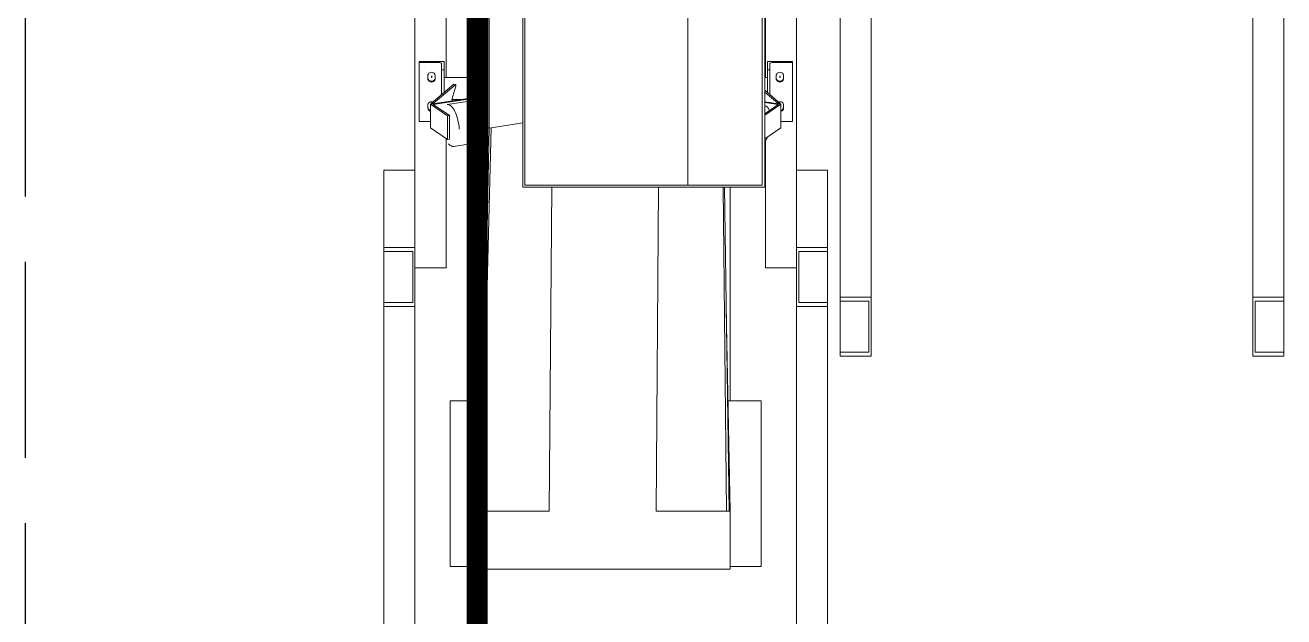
# Model space of a CAD drawing. Header units: millimetres. Extents: x 91119 to 792617, y 23924 to 150567.
# Drawn here: x 688902 to 691937, y 81101 to 82527 of the extents above; entities that cross this region are included whole.
import ezdxf

# ---------------------------------------------------------------- set-up
doc = ezdxf.new("R2010")
doc.units = ezdxf.units.MM
doc.header["$LTSCALE"] = 100
doc.linetypes.add('121217 IES and EMR$0$XKITLINE03', pattern=[6.299213, 4.724409, -1.574803])
doc.linetypes.add('DASHED', pattern=[19.05, 12.7, -6.35])
for name, color, linetype in [('121217 IES and EMR$0$grid', 8, 'Continuous'), ('121217 IES and EMR$0$Xref', 8, 'Continuous'), ('FA', 1, 'Continuous')]:
    doc.layers.add(name, color=color, linetype=linetype)

msp = doc.modelspace()

# ---------------------------------------------------------------- linework, layer by layer
at = {"layer": '121217 IES and EMR$0$grid', "linetype": '121217 IES and EMR$0$XKITLINE03'}
msp.add_line((688901.7, 144948.5), (688901.7, 30568.3), dxfattribs=at)
at = {"layer": '121217 IES and EMR$0$Xref', "linetype": 'Continuous', "lineweight": 20}
for p, q in [((689841.7, 81942.1), (689841.7, 85336)), ((690761.7, 81942.1), (690761.7, 85336)), ((690017.7, 82280.9), (690017.7, 84489.8)), ((690020.2, 82279.1), (690020.2, 84472.9)), ((690866.6, 83202.9), (690866.6, 81871.6)), ((690941.6, 83202.9), (690941.6, 81871.6)), ((691861.8, 81871.6), (691861.8, 83202.9)), ((691936.8, 81871.6), (691936.8, 83202.9)), ((690101.7, 82136.4), (690101.7, 82936.4)), ((690106.7, 82141.4), (690106.7, 82931.4)), ((690499.4, 82141.4), (690499.4, 82931.4)), ((690678.9, 82931.4), (690678.9, 82141.4)), ((690685.4, 82936.4), (690685.4, 82136.4)), ((689916.7, 82401.5), (689916.7, 82784.4)), ((690001.7, 82401.5), (690001.7, 82775.3)), ((690686.7, 82401.5), (690686.7, 82778.1)), ((689851.7, 82439.3), (689911.7, 82439.3)), ((689851.7, 82437.4), (689851.7, 82439.3)), ((689851.7, 82437.4), (689851.7, 82295.4)), ((689897.7, 82437.4), (689851.7, 82437.4)), ((689905.7, 82420), (689905.7, 82434.8)), ((689911.7, 82439.3), (689911.7, 82420)), ((690691.7, 82420), (690691.7, 82439.3)), ((690691.7, 82439.3), (690751.7, 82439.3)), ((690697.7, 82434.8), (690697.7, 82420)), ((690751.7, 82437.4), (690705.7, 82437.4)), ((690751.7, 82439.3), (690751.7, 82437.4)), ((690751.7, 82437.4), (690751.7, 82295.4)), ((689872.7, 82405.2), (689872.7, 82398.6)), ((689881.2, 82403.8), (689881.2, 82401.9)), ((689882.2, 82401.9), (689882.2, 82403.8)), ((689890.7, 82398.6), (689890.7, 82405.2)), ((689905.7, 82420), (689905.7, 82359.7)), ((689911.7, 82420), (689905.7, 82420)), ((689911.7, 82420), (689911.7, 82364.9)), ((690697.7, 82420), (690691.7, 82420)), ((690691.7, 82420), (690691.7, 82364.9)), ((690697.7, 82420), (690697.7, 82359.7)), ((690712.7, 82405.2), (690712.7, 82398.6)), ((690721.2, 82403.8), (690721.2, 82401.9)), ((690722.2, 82401.9), (690722.2, 82403.8)), ((690730.7, 82398.6), (690730.7, 82405.2)), ((689935.1, 82385), (689881.1, 82338.6)), ((689885.8, 82338.1), (689939.8, 82384.4)), ((690017.7, 82401.5), (689911.7, 82401.5)), ((689939.8, 82380.3), (689930.2, 82347.7)), ((689939.8, 82384.4), (689935.1, 82385)), ((689939.8, 82384.4), (689939.8, 82380.3)), ((690691.7, 82401.5), (690685.4, 82401.5)), ((690017.7, 82357.5), (689879.2, 82336.8)), ((689885.8, 82336), (690017.7, 82355.8)), ((690017.7, 82350.5), (689919.3, 82335.8)), ((689952.3, 82347.7), (689930.2, 82347.7)), ((689930.2, 82347.7), (689932, 82344.7)), ((690722.3, 82338.6), (690685.4, 82370.2)), ((690685.4, 82365.7), (690717.6, 82338.1)), ((690724.2, 82336.8), (690685.4, 82342.6)), ((689872.7, 82327.6), (689872.7, 82334.2)), ((689879.2, 82336.8), (689879.2, 82280)), ((689879.2, 82336.8), (689920.2, 82308.5)), ((689881.1, 82338.6), (689881.1, 82337.1)), ((689881.1, 82338.6), (689885.8, 82338.1)), ((689885.8, 82338.1), (689885.8, 82337.8)), ((689924.7, 82309.2), (689885.8, 82336)), ((690685.4, 82340.8), (690717.6, 82336)), ((690685.4, 82310), (690724.2, 82336.8)), ((690717.6, 82336), (690685.4, 82313.8)), ((690717.6, 82338.1), (690722.3, 82338.6)), ((690717.6, 82338.1), (690717.6, 82337.8)), ((690722.3, 82338.6), (690722.3, 82337.1)), ((690724.2, 82336.8), (690724.2, 82280)), ((690730.7, 82334.2), (690730.7, 82327.6)), ((689879.2, 82295.4), (689851.7, 82295.4)), ((689920.2, 82308.5), (689924.7, 82309.2)), ((689920.2, 82308.5), (689920.2, 82251.7)), ((689924.7, 82309.2), (689924.7, 82252.4)), ((690101.7, 82291.4), (690025.6, 82279.9)), ((690751.7, 82295.4), (690724.2, 82295.4)), ((689879.2, 82280), (689920.2, 82251.7)), ((689916.7, 81942.1), (689916.7, 82254.1)), ((689920.2, 82251.7), (689924.7, 82252.4)), ((690025.6, 82279.9), (690001.7, 81355.2)), ((690020.2, 82279.1), (690001.7, 81357.1)), ((690017.7, 82280.9), (690014.7, 82005.9)), ((690017.7, 82280.9), (690020.2, 82279.1)), ((690020.2, 82279.1), (690025.6, 82279.9)), ((690685.4, 82253.2), (690724.2, 82280)), ((689934.4, 82234.9), (690017.3, 82247.3)), ((690001.7, 81621.2), (690001.7, 82245)), ((690686.7, 81942.1), (690686.7, 82247.8)), ((689766.6, 82177.4), (689841.6, 82177.4)), ((689766.6, 81991), (689766.6, 82177.4)), ((689841.6, 81991), (689841.6, 82177.4)), ((690836.8, 82177.4), (690761.8, 82177.4)), ((690761.8, 82177.4), (690761.8, 81991)), ((690836.8, 82177.4), (690836.8, 81991)), ((690685.4, 82136.4), (690101.7, 82136.4)), ((690678.9, 82141.4), (690106.7, 82141.4)), ((690172, 82136.4), (690165.4, 81355.2)), ((690428.9, 82136.4), (690423.3, 81355.2)), ((690584.7, 82136.4), (690593, 81355.2)), ((690587.8, 82136.4), (690599, 81355.2)), ((690601.7, 81621.2), (690601.7, 82136.4)), ((689766.6, 81991), (689841.6, 81991)), ((689766.6, 81981.5), (689766.6, 81991)), ((689766.6, 81858.4), (689766.6, 81981.5)), ((689766.6, 81981.5), (689836.1, 81981.5)), ((689836.1, 81981.5), (689836.1, 81858.4)), ((689841.6, 81849), (689841.6, 81991)), ((690014.7, 82005.9), (690014.7, 82003.4)), ((690836.8, 81991), (690761.8, 81991)), ((690761.8, 81991), (690761.8, 81849)), ((690767.3, 81858.4), (690767.3, 81981.5)), ((690767.3, 81981.5), (690836.8, 81981.5)), ((690836.8, 81991), (690836.8, 81981.5)), ((690836.8, 81981.5), (690836.8, 81858.4)), ((689916.7, 81942.1), (689841.7, 81942.1)), ((690686.7, 81942.1), (690761.7, 81942.1)), ((689766.6, 81849), (689766.6, 81858.4)), ((689836.1, 81858.4), (689766.6, 81858.4)), ((690836.8, 81858.4), (690767.3, 81858.4)), ((690836.8, 81858.4), (690836.8, 81849)), ((690866.6, 81871.6), (690941.6, 81871.6)), ((690866.6, 81871.6), (690866.6, 81871.6)), ((690866.6, 81862), (690866.6, 81871.6)), ((690866.6, 81871.6), (690941.6, 81871.6)), ((690866.6, 81738.4), (690866.6, 81862)), ((690866.6, 81862), (690936.1, 81862)), ((690936.1, 81862), (690936.1, 81738.4)), ((690941.6, 81871.6), (690941.6, 81871.6)), ((690941.6, 81728.9), (690941.6, 81871.6)), ((691936.8, 81871.6), (691861.8, 81871.6)), ((691861.8, 81871.6), (691861.8, 81728.9)), ((691861.8, 81871.6), (691861.8, 81871.6)), ((691936.8, 81871.6), (691861.8, 81871.6)), ((691867.3, 81738.4), (691867.3, 81862)), ((691867.3, 81862), (691936.8, 81862)), ((691936.8, 81871.6), (691936.8, 81862)), ((691936.8, 81871.6), (691936.8, 81871.6)), ((691936.8, 81862), (691936.8, 81738.4)), ((689766.6, 81849), (689841.6, 81849)), ((689766.6, 81849), (689766.6, 81848.9)), ((689766.6, 81848.9), (689841.6, 81848.9)), ((689766.6, 81848.9), (689766.6, 80618.1)), ((689841.6, 81849), (689841.6, 81848.9)), ((689841.6, 81848.9), (689841.6, 80618.1)), ((690592, 81842.5), (690601.7, 81355.2)), ((690836.8, 81849), (690761.8, 81849)), ((690761.8, 81848.9), (690761.8, 81849)), ((690836.8, 81848.9), (690761.8, 81848.9)), ((690761.8, 80618.1), (690761.8, 81848.9)), ((690836.8, 81848.9), (690836.8, 81849)), ((690836.8, 80618.1), (690836.8, 81848.9)), ((690866.6, 81728.9), (690866.6, 81738.4)), ((690936.1, 81738.4), (690866.6, 81738.4)), ((691936.8, 81738.4), (691867.3, 81738.4)), ((691936.8, 81738.4), (691936.8, 81728.9)), ((690866.6, 81728.9), (690941.6, 81728.9)), ((691936.8, 81728.9), (691861.8, 81728.9)), ((690007, 81621.2), (689926.7, 81621.2)), ((689926.7, 81621.2), (689926.7, 81221.6)), ((690676.7, 81621.2), (690596.4, 81621.2)), ((690676.7, 81221.6), (690676.7, 81621.2)), ((690001.7, 81357.1), (690001.7, 81355.2)), ((690001.7, 81355.2), (690165.4, 81355.2)), ((690001.7, 81215.4), (690001.7, 81355.2)), ((690593, 81355.2), (690423.3, 81355.2)), ((690599, 81355.2), (690593, 81355.2)), ((690601.7, 81355.2), (690599, 81355.2)), ((690601.5, 81363.6), (690601.7, 81357.1)), ((690601.7, 81357.1), (690601.7, 81355.2)), ((690601.7, 81215.4), (690601.7, 81355.2)), ((689926.7, 81221.6), (690001.7, 81221.6)), ((690601.7, 81221.6), (690676.7, 81221.6)), ((690001.7, 81215.4), (690601.7, 81215.4))]:
    msp.add_line(p, q, dxfattribs=at)
for centre, major_axis, ratio, start_param, end_param in [((689897.7, 82434.8), (8, 0), 0.321439, 0, 1.570796), ((690705.7, 82434.8), (8, 0), 0.321439, 1.570796, 3.141593), ((689881.7, 82405.2), (9, 0), 0.94693, 0, 3.141593), ((689881.7, 82403.8), (-0.5, 0), 0.94693, 3.141593, 6.283185), ((690721.7, 82405.2), (9, 0), 0.94693, 0, 3.141593), ((690721.7, 82403.8), (-0.5, 0), 0.94693, 3.141591, 6.283185), ((689881.7, 82400.5), (9, 0), 0.94693, 3.141593, 6.283185), ((689881.7, 82398.6), (-9, 0), 0.94693, 0, 3.141593), ((690721.7, 82400.5), (9, 0), 0.94693, 3.141593, 6.283185), ((690721.7, 82398.6), (-9, 0), 0.94693, 0, 3.141593), ((689881.7, 82334.2), (-9, 0), 0.94693, 4.324604, 6.283185), ((690721.7, 82334.2), (-9, 0), 0.94693, 3.141593, 5.100174), ((689881.7, 82329.5), (-9, 0), 0.94693, 0, 1.285617), ((689881.7, 82327.6), (9, 0), 0.94693, 3.141593, 4.42721), ((689926.9, 82285.4), (7.6, -50.4), 0.40019, 1.336348, 3.141593), ((690679.2, 82285), (-7.1, -47.5), 0.40019, 2.501189, 3.190322), ((690721.7, 82329.5), (-9, 0), 0.94693, 1.855975, 3.141593), ((690721.7, 82327.6), (9, 0), 0.94693, 4.997568, 6.283185), ((690679.2, 82285), (-7.1, -47.5), 0.40019, 0.668016, 1.014539), ((689926.9, 82285.4), (7.6, -50.4), 0.40019, 5.726113, 6.283185)]:
    msp.add_ellipse(centre, major_axis=major_axis, ratio=ratio, start_param=start_param, end_param=end_param, dxfattribs=at)
for centre in [(689881.7, 82401.9), (690721.7, 82401.9)]:
    msp.add_ellipse(centre, major_axis=(-0.5, 0), ratio=0.94693, dxfattribs=at)
at = {"layer": 'FA', "linetype": 'DASHED', "ltscale": 0.5, "const_width": 50}
msp.add_lwpolyline([(689991.7, 36437), (689991.7, 139842.8)], dxfattribs=at)

doc.saveas('drawing.dxf')
